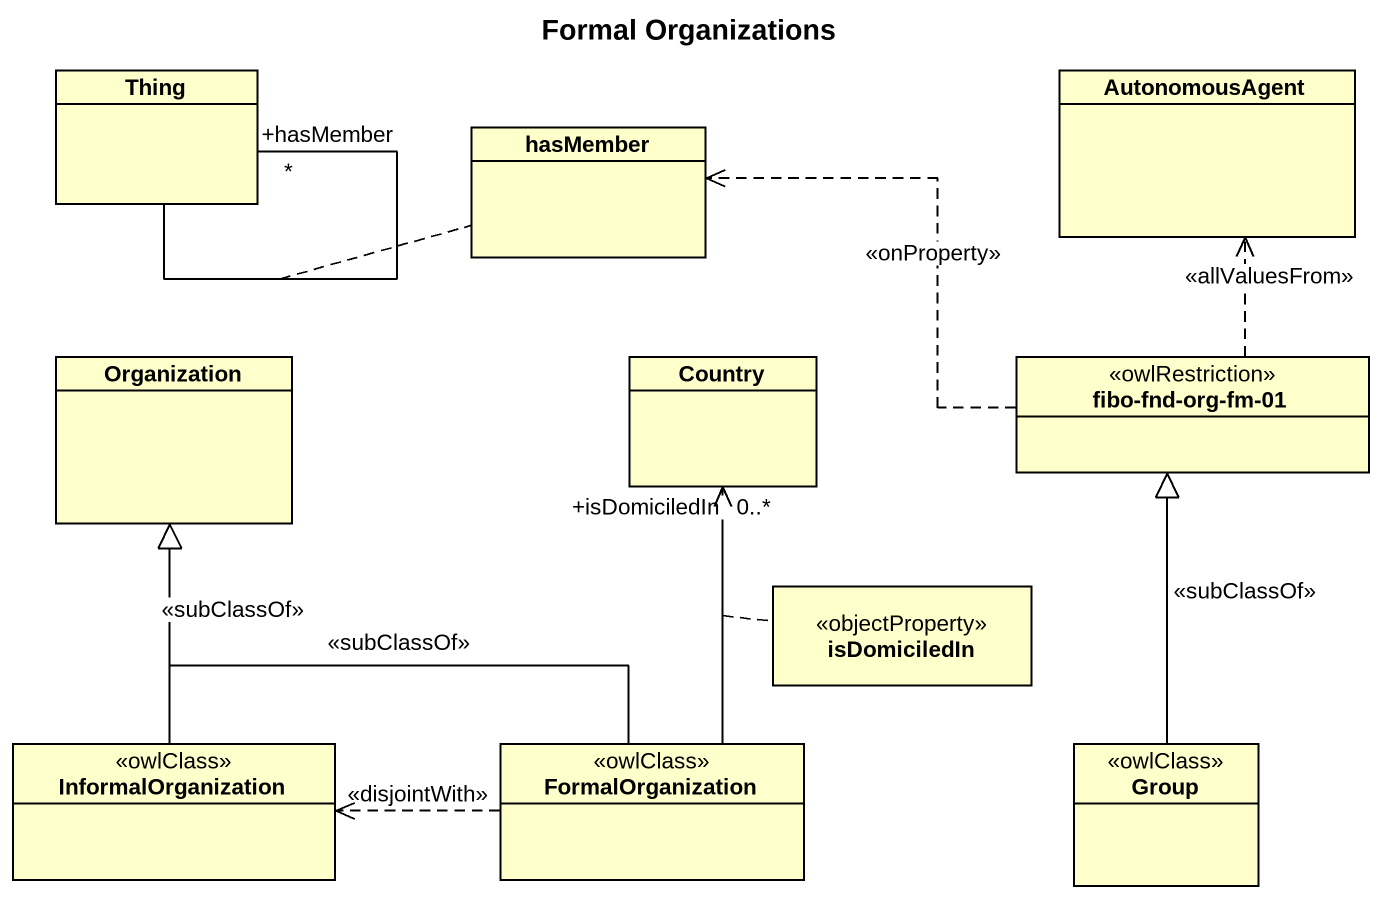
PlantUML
@startuml
title Formal Organizations
hide circle
hide empty members
class Thing
class hasMember
class AutonomousAgent
class Organization
class Country
class "fibo-fnd-org-fm-01" as fibo_fnd_org_fm_01 <<owlRestriction>>
class isDomiciledIn <<objectProperty>>
class InformalOrganization <<owlClass>>
class FormalOrganization <<owlClass>>
class "Group" as Group_ <<owlClass>>
Thing -- "+hasMember\n*" Thing
(Thing, Thing) .. hasMember
fibo_fnd_org_fm_01 .left.> hasMember : <<onProperty>>
fibo_fnd_org_fm_01 .up.> AutonomousAgent : <<allValuesFrom>>
InformalOrganization -up-|> Organization : <<subClassOf>>
FormalOrganization -up-|> Organization : <<subClassOf>>
FormalOrganization -up-> "+isDomiciledIn\n0..*" Country
(FormalOrganization, Country) .. isDomiciledIn
FormalOrganization .left.> InformalOrganization : <<disjointWith>>
Group_ -up-|> fibo_fnd_org_fm_01 : <<subClassOf>>
@enduml
